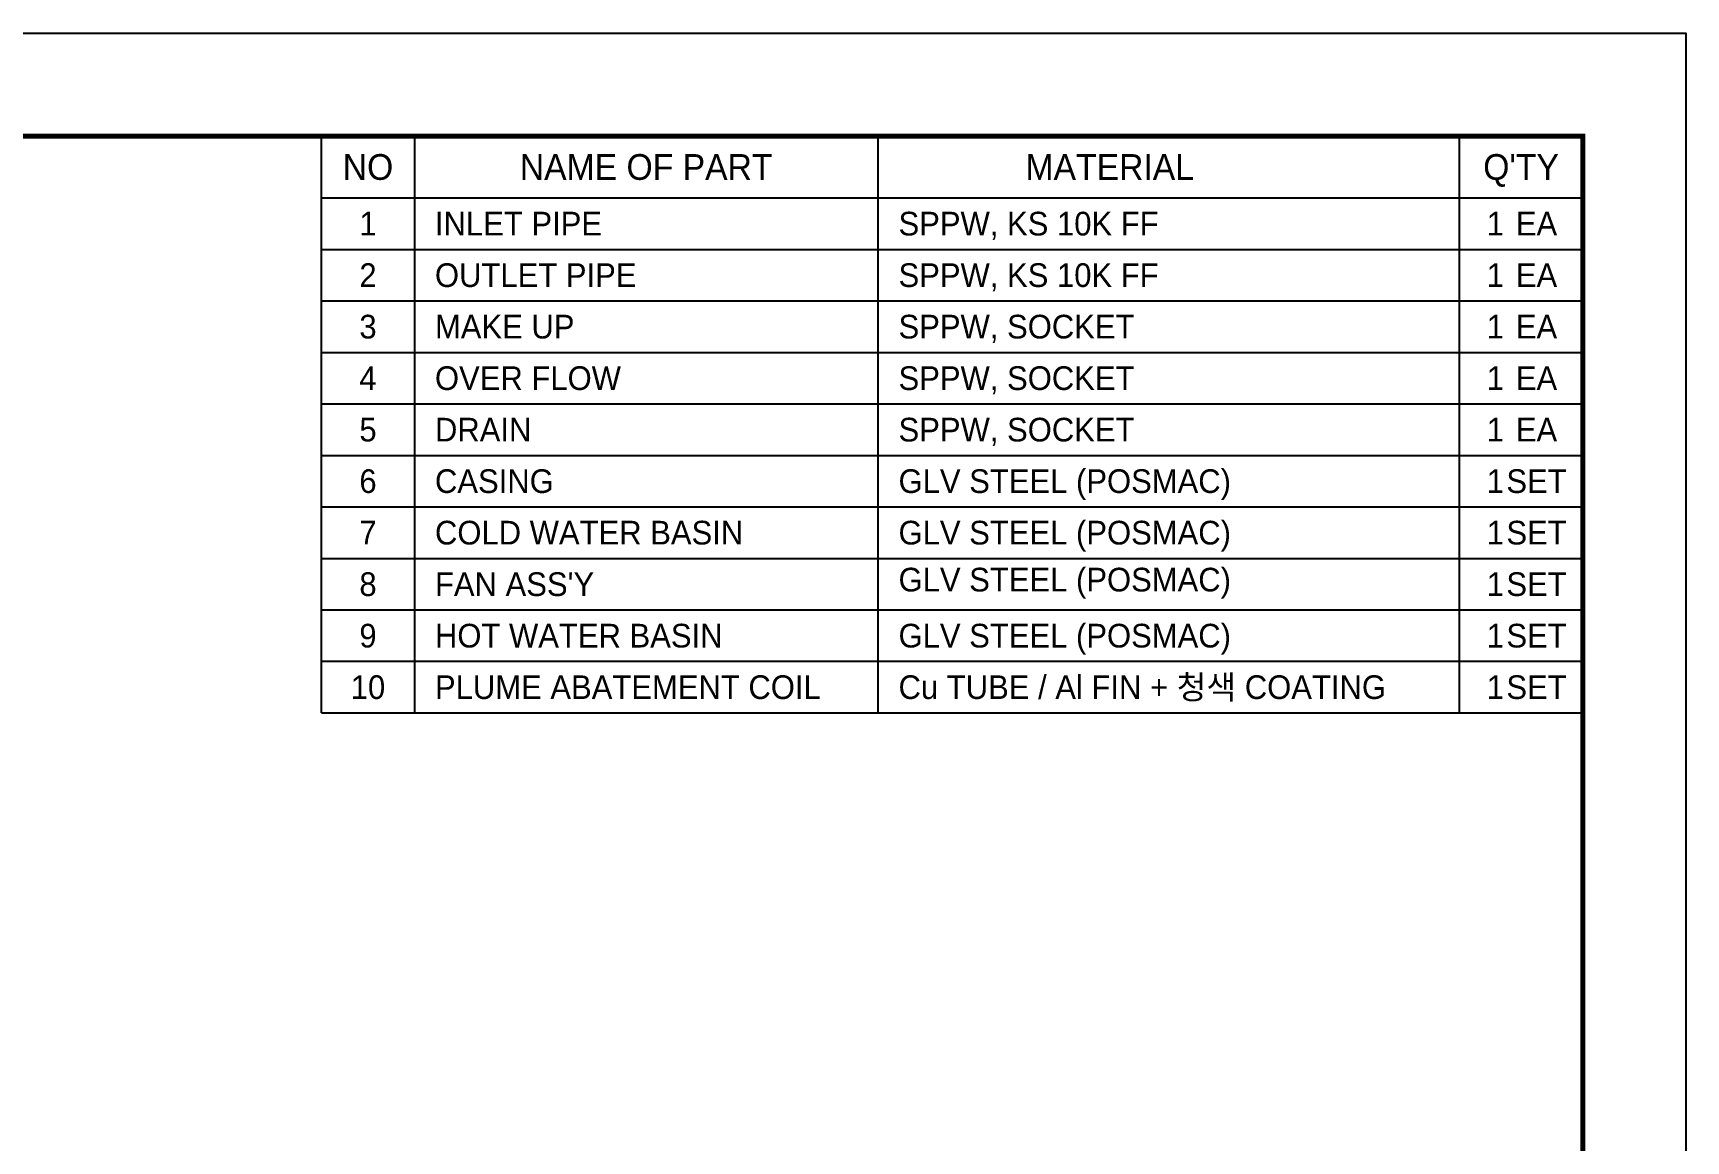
# Model space of a CAD drawing. Header units: millimetres. Extents: x -17070 to 51815, y -291348 to 34245.
# Drawn here: x 40584 to 51815, y 26716 to 34245 of the extents above; entities that cross this region are included whole.
import ezdxf
from ezdxf.enums import TextEntityAlignment as Align

# ---------------------------------------------------------------- set-up
doc = ezdxf.new("R2010")
doc.units = ezdxf.units.MM
for name, color, linetype in [('냉각탑_box', 1, 'Continuous'), ('냉각탑_form', 1, 'Continuous'), ('냉각탑_text', 3, 'Continuous')]:
    doc.layers.add(name, color=color, linetype=linetype)
doc.styles.add('돋움', font='Dotum.ttf')

msp = doc.modelspace()

# ---------------------------------------------------------------- linework, layer by layer
at = {"layer": 'Defpoints'}
msp.add_lwpolyline([(22408.1, 34245), (51815.3, 34245), (51815.3, 13449.9), (22408.1, 13449.9)], close=True, dxfattribs=at)
at = {"layer": '냉각탑_box'}
for p, q in [((42545.1, 29624.9), (42545.1, 33544.9)), ((42545.1, 33544.9), (51115.1, 33544.9)), ((43175.1, 33544.9), (43175.1, 29624.9)), ((46325.1, 33544.9), (46325.1, 29624.9)), ((50275.1, 33544.9), (50275.1, 29624.9)), ((51115.1, 33544.9), (51115.1, 29974.9)), ((42545.1, 33124.9), (51115.1, 33124.9)), ((42545.1, 32774.9), (51115.1, 32774.9)), ((42545.1, 32424.9), (51115.1, 32424.9)), ((42545.1, 32074.9), (51115.1, 32074.9)), ((42545.1, 31724.9), (51115.1, 31724.9)), ((42545.1, 31374.9), (51115.1, 31374.9)), ((42545.1, 31024.9), (51115.1, 31024.9)), ((42545.1, 30674.9), (51115.1, 30674.9)), ((42545.1, 30324.9), (51115.1, 30324.9)), ((51115.1, 29974.9), (42545.1, 29974.9)), ((42545.1, 29624.9), (51115.1, 29624.9))]:
    msp.add_line(p, q, dxfattribs=at)
at = {"layer": '냉각탑_form', "const_width": 35}
msp.add_lwpolyline([(23108.3, 33544.9), (23108.3, 14150.1), (51115.1, 14150.1), (51115.1, 33544.9)], close=True, dxfattribs=at)

# ---------------------------------------------------------------- texts
at = {"layer": '냉각탑_text', "style": '돋움'}
for s, height, p in [('NO', 175, (42860.1, 33334.9)), ('NAME OF PART', 175, (44750.1, 33334.9)), ('MATERIAL', 175, (47900.1, 33334.9)), ("Q'TY", 175, (50695.1, 33334.9)), ('1', 161, (42860.1, 32949.9)), ('1', 161, (50520.1, 32949.9)), ('EA', 161, (50800.1, 32949.9)), ('2', 161, (42860.1, 32599.9)), ('1', 161, (50520.1, 32599.9)), ('EA', 161, (50800.1, 32599.9)), ('3', 161, (42860.1, 32249.9)), ('1', 161, (50520.1, 32249.9)), ('EA', 161, (50800.1, 32249.9)), ('4', 161, (42860.1, 31899.9)), ('1', 161, (50520.1, 31899.9)), ('EA', 161, (50800.1, 31899.9)), ('5', 161, (42860.1, 31549.9)), ('1', 161, (50520.1, 31549.9)), ('EA', 161, (50800.1, 31549.9)), ('6', 161, (42860.1, 31199.9)), ('1', 161, (50520.1, 31199.9)), ('SET', 161, (50800.1, 31199.9)), ('7', 161, (42860.1, 30849.9)), ('1', 161, (50520.1, 30849.9)), ('SET', 161, (50800.1, 30849.9)), ('8', 161, (42860.1, 30499.9)), ('1', 161, (50520.1, 30499.9)), ('SET', 161, (50800.1, 30499.9)), ('9', 161, (42860.1, 30149.9)), ('1', 161, (50520.1, 30149.9)), ('SET', 161, (50800.1, 30149.9)), ('10', 161, (42860.1, 29799.9)), ('1', 161, (50520.1, 29799.9)), ('SET', 161, (50800.1, 29799.9))]:
    msp.add_text(s, height=height, dxfattribs=at).set_placement(p, align=Align.MIDDLE_CENTER)
for s, p in [('INLET PIPE', (43315.1, 32949.9)), ('SPPW, KS 10K FF', (46465.1, 32949.9)), ('OUTLET PIPE', (43315.1, 32599.9)), ('SPPW, KS 10K FF', (46465.1, 32599.9)), ('MAKE UP', (43315.1, 32249.9)), ('SPPW, SOCKET', (46465.1, 32249.9)), ('OVER FLOW', (43315.1, 31899.9)), ('SPPW, SOCKET', (46465.1, 31899.9)), ('DRAIN', (43315.1, 31549.9)), ('SPPW, SOCKET', (46465.1, 31549.9)), ('CASING', (43315.1, 31199.9)), ('GLV STEEL (POSMAC)', (46465.1, 31199.9)), ('COLD WATER BASIN', (43315.1, 30849.9)), ('GLV STEEL (POSMAC)', (46465.1, 30849.9)), ("FAN ASS'Y", (43315.1, 30499.9)), ('GLV STEEL (POSMAC)', (46465.1, 30530.7)), ('HOT WATER BASIN', (43315.1, 30149.9)), ('GLV STEEL (POSMAC)', (46465.1, 30149.9)), ('PLUME ABATEMENT COIL', (43315.1, 29799.9)), ('Cu TUBE / Al FIN + 청색 COATING', (46465.1, 29799.9))]:
    msp.add_text(s, height=161, dxfattribs=at).set_placement(p, align=Align.MIDDLE_LEFT)

doc.saveas('drawing.dxf')
